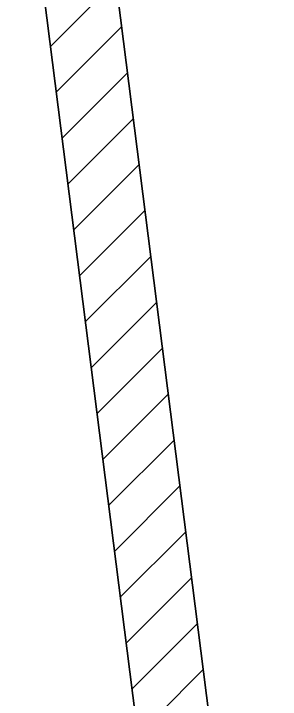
# Model space of a CAD drawing. Header units: metres. Extents: x 2713679.5 to 2713747.3, y 1226017.1 to 1226104.2.
# Drawn here: x 2713731.414 to 2713731.961, y 1226051.583 to 1226052.989 of the extents above; entities that cross this region are included whole.
import ezdxf

# ---------------------------------------------------------------- set-up
doc = ezdxf.new("R2010")
doc.units = ezdxf.units.M
doc.header["$MEASUREMENT"] = 0
doc.layers.add('waende_stuetzen', color=250, linetype='Continuous')

msp = doc.modelspace()

# ---------------------------------------------------------------- linework, layer by layer
at = {"layer": 'waende_stuetzen', "color": 7, "linetype": 'Continuous', "lineweight": 35}
for p, q in [((2713731.9611, 1226050.3976), (2713731.5633, 1226053.5324)), ((2713731.4145, 1226053.5136), (2713731.9168, 1226049.5553))]:
    msp.add_line(p, q, dxfattribs=at)
at = {"layer": 'waende_stuetzen', "color": 18, "linetype": 'Continuous', "lineweight": 0, "true_color": 0x000000}
for p, q in [((2713731.4896, 1226052.9217), (2713731.6237, 1226053.0559)), ((2713731.5015, 1226052.8276), (2713731.6357, 1226052.9618)), ((2713731.5135, 1226052.7335), (2713731.6476, 1226052.8676)), ((2713731.5254, 1226052.6393), (2713731.6596, 1226052.7735)), ((2713731.5374, 1226052.5452), (2713731.6715, 1226052.6794)), ((2713731.5493, 1226052.4511), (2713731.6835, 1226052.5853)), ((2713731.5612, 1226052.357), (2713731.6954, 1226052.4911)), ((2713731.5732, 1226052.2629), (2713731.7074, 1226052.397)), ((2713731.5851, 1226052.1687), (2713731.7193, 1226052.3029)), ((2713731.5971, 1226052.0746), (2713731.7313, 1226052.2088)), ((2713731.609, 1226051.9805), (2713731.7432, 1226052.1147)), ((2713731.621, 1226051.8864), (2713731.7551, 1226052.0205)), ((2713731.6329, 1226051.7922), (2713731.7671, 1226051.9264)), ((2713731.6449, 1226051.6981), (2713731.779, 1226051.8323)), ((2713731.6568, 1226051.604), (2713731.791, 1226051.7382)), ((2713731.6687, 1226051.5099), (2713731.8029, 1226051.6441))]:
    msp.add_line(p, q, dxfattribs=at)

doc.saveas('drawing.dxf')
